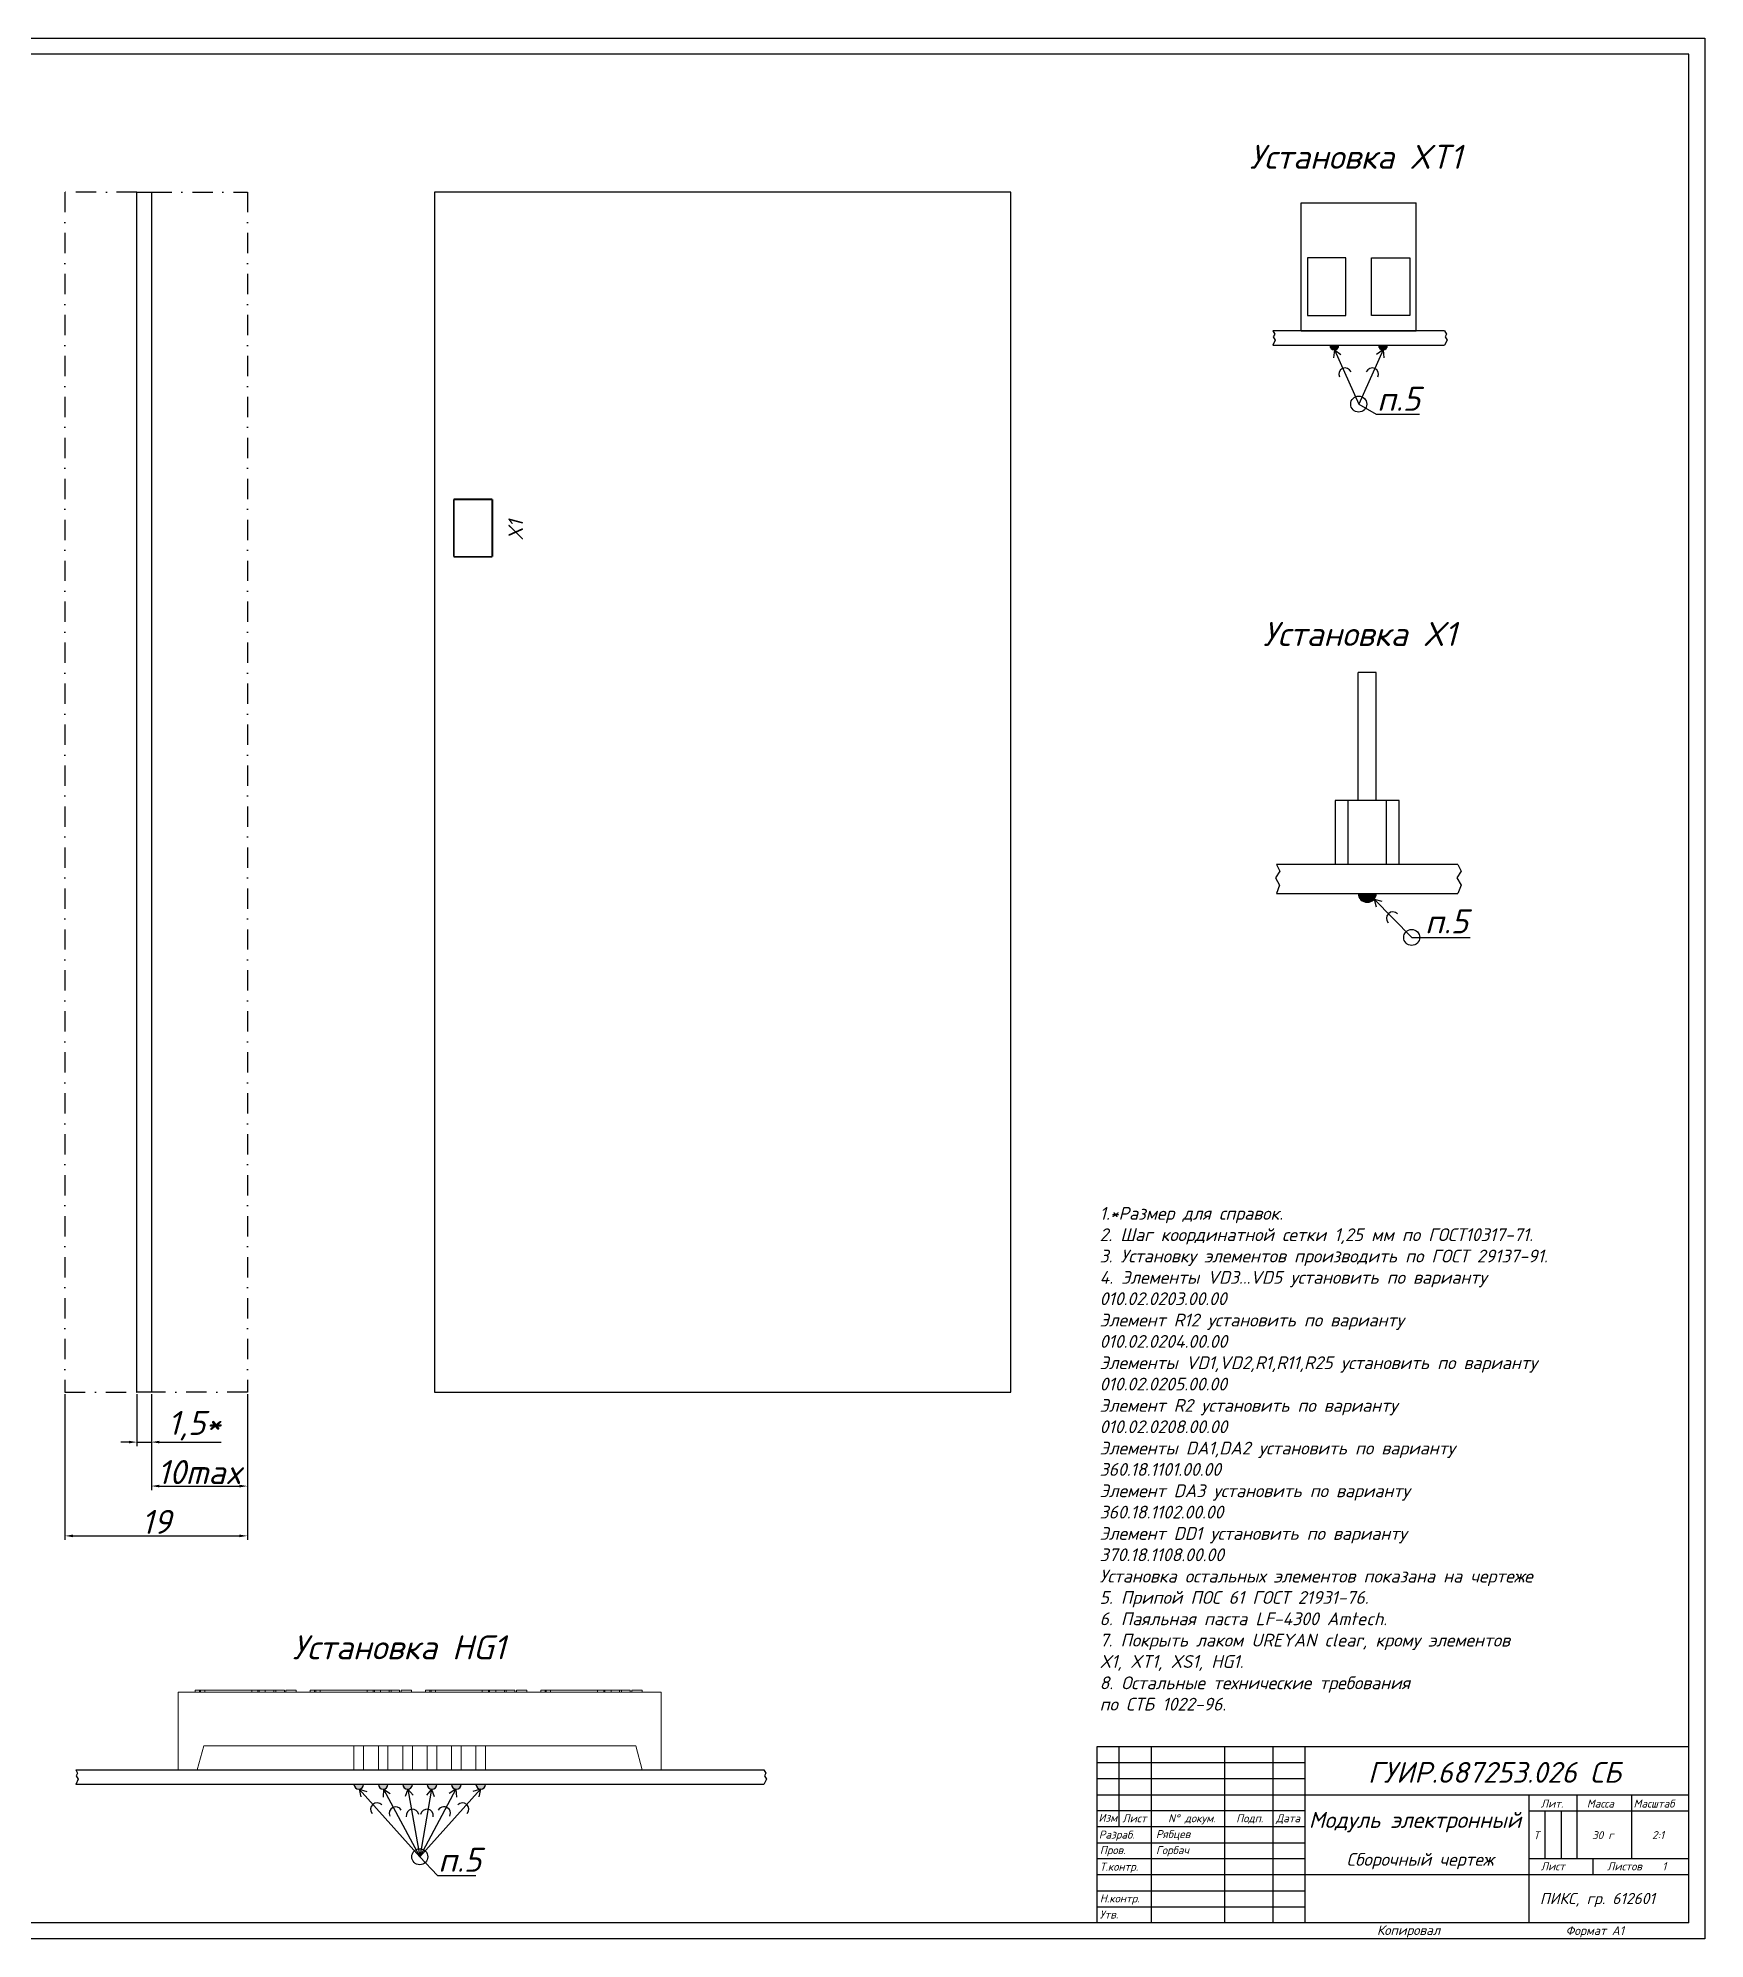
# Model space of a CAD drawing. Header units: millimetres. Extents: x 204 to 2233, y 176 to 1484.
# Drawn here: x 524 to 1045, y 176 to 770 of the extents above; entities that cross this region are included whole.
import ezdxf

# ---------------------------------------------------------------- set-up
doc = ezdxf.new("R2010")
doc.units = ezdxf.units.MM
doc.linetypes.add('штрихпунктирная2', pattern=[12.7, 6.35, -3.175, 0, -3.175])
doc.styles.add('PDF ISOCPEUR Italic', font='isocpeui.ttf')
doc.dimstyles.new('ISO-25', dxfattribs={"dimtxt": 2.5, "dimasz": 2.5, "dimexe": 1.25, "dimexo": 0.625, "dimtad": 1, "dimtxsty": 'Standard', "dimcen": 2.5, "dimadec": 0, "dimazin": 0, "dimtfac": 1, "dimtmove": 0, "dimatfit": 3, "dimfxl": 1, "dimarcsym": 0})

# ---------------------------------------------------------------- blocks, each defined once
blk = doc.blocks.new('*D29')
at = {"color": 0, "linetype": 'ByBlock', "lineweight": -2, "transparency": 16777216}
for p, q in [((532.82, 346.04), (532.82, 300.49)), ((589.82, 346.04), (589.82, 300.49)), ((535.32, 301.74), (587.32, 301.74))]:
    blk.add_line(p, q, dxfattribs=at)
at = {"color": 0, "linetype": 'ByBlock', "transparency": 16777216}
for points in [[(535.32, 302.15), (535.32, 301.32), (532.82, 301.74)], [(587.32, 302.15), (587.32, 301.32), (589.82, 301.74)]]:
    blk.add_solid(points, dxfattribs=at)
at = {"layer": 'DEFPOINTS', "color": 0, "linetype": 'ByBlock', "transparency": 16777216}
for p in [(532.82, 346.66), (589.82, 346.66), (589.82, 301.74)]:
    blk.add_point(p, dxfattribs=at)
at = {"color": 0, "linetype": 'ByBlock', "transparency": 16777216, "insert": (561.32, 306.11), "char_height": 2.5, "attachment_point": 5, "style": 'PDF ISOCPEUR Italic'}
blk.add_mtext('{\\H3x;19}', dxfattribs=at)
blk = doc.blocks.new('*D30')
at = {"color": 0, "linetype": 'ByBlock', "lineweight": -2, "transparency": 16777216}
for p, q in [((559.82, 346.04), (559.82, 316.05)), ((589.82, 346.04), (589.82, 316.05)), ((562.32, 317.3), (587.32, 317.3))]:
    blk.add_line(p, q, dxfattribs=at)
at = {"color": 0, "linetype": 'ByBlock', "transparency": 16777216}
for points in [[(562.32, 317.72), (562.32, 316.88), (559.82, 317.3)], [(587.32, 317.72), (587.32, 316.88), (589.82, 317.3)]]:
    blk.add_solid(points, dxfattribs=at)
at = {"layer": 'DEFPOINTS', "color": 0, "linetype": 'ByBlock', "transparency": 16777216}
for p in [(559.82, 346.66), (589.82, 346.66), (589.82, 317.3)]:
    blk.add_point(p, dxfattribs=at)
at = {"color": 0, "linetype": 'ByBlock', "transparency": 16777216, "insert": (574.82, 321.67), "char_height": 2.5, "attachment_point": 5, "style": 'PDF ISOCPEUR Italic'}
blk.add_mtext('{\\H3x;10max}', dxfattribs=at)
blk = doc.blocks.new('*D31')
at = {"color": 0, "linetype": 'ByBlock', "lineweight": -2, "transparency": 16777216}
for p, q in [((555.32, 346.04), (555.32, 329.79)), ((559.82, 346.04), (559.82, 329.79)), ((552.82, 331.04), (550.32, 331.04)), ((555.32, 331.04), (559.82, 331.04)), ((562.32, 331.04), (581.66, 331.04))]:
    blk.add_line(p, q, dxfattribs=at)
at = {"color": 0, "linetype": 'ByBlock', "transparency": 16777216}
for points in [[(552.82, 331.46), (552.82, 330.63), (555.32, 331.04)], [(562.32, 331.46), (562.32, 330.63), (559.82, 331.04)]]:
    blk.add_solid(points, dxfattribs=at)
at = {"layer": 'DEFPOINTS', "color": 0, "linetype": 'ByBlock', "transparency": 16777216}
for p in [(555.32, 346.66), (559.82, 346.66), (559.82, 331.04)]:
    blk.add_point(p, dxfattribs=at)
at = {"color": 0, "linetype": 'ByBlock', "transparency": 16777216, "insert": (573.24, 336.17), "char_height": 2.5, "attachment_point": 5}
blk.add_mtext('{\\fISOCPEUR|b0|i1|c204|p34;\\H3x;1,5\\A1;\\fGOST Common|b0|i1|c204|p34;*}', dxfattribs=at)

msp = doc.modelspace()

# ---------------------------------------------------------------- hatches: boundary and pattern name
at = {"linetype": 'ByBlock'}
h = msp.add_hatch(color=256, dxfattribs=at)
h.dxf.hatch_style = 1
h.paths.add_polyline_path([(927.941, 673.755, 1), (930.741, 673.755)])
h = msp.add_hatch(color=256, dxfattribs=at)
h.dxf.hatch_style = 1
h.paths.add_polyline_path([(943.141, 673.755, 1), (945.941, 673.755)])
h = msp.add_hatch(color=256, dxfattribs=at)
h.dxf.hatch_style = 1
h.paths.add_polyline_path([(936.809, 502.513, 1), (942.409, 502.513)])
h = msp.add_hatch(color=256, dxfattribs=at)
h.dxf.hatch_style = 1
h.paths.add_polyline_path([(626.108, 224.092), (623.108, 224.092, 1)])
h.paths.add_polyline_path([(633.728, 224.092), (630.728, 224.092, 1)])
h.paths.add_polyline_path([(638.348, 224.092, 1), (641.348, 224.092)])
h.paths.add_polyline_path([(645.968, 224.092, 1), (648.968, 224.092)])
h.paths.add_polyline_path([(656.588, 224.092), (653.588, 224.092, 1)])
h.paths.add_polyline_path([(664.208, 224.092), (661.208, 224.092, 1)])

# ---------------------------------------------------------------- linework, layer by layer
for p, q in [((204.109, 769.778), (1045.109, 769.778)), ((1045.109, 769.778), (1045.109, 175.778)), ((1040.109, 764.778), (224.109, 764.778)), ((1040.109, 180.778), (1040.109, 764.778)), ((555.325, 721.662), (559.825, 721.662)), ((555.325, 346.662), (555.325, 721.662)), ((559.825, 721.662), (559.825, 346.662)), ((648.296, 721.662), (648.296, 346.662)), ((828.296, 721.662), (648.296, 721.662)), ((828.296, 346.662), (828.296, 721.662)), ((559.825, 346.662), (555.325, 346.662)), ((648.296, 346.662), (828.296, 346.662)), ((855.109, 235.778), (855.109, 180.778)), ((1040.109, 235.778), (855.109, 235.778)), ((862.109, 210.778), (862.109, 235.778)), ((872.109, 235.778), (872.109, 180.778)), ((895.109, 180.778), (895.109, 235.778)), ((910.109, 235.778), (910.109, 180.778)), ((920.109, 235.778), (920.109, 180.778)), ((920.109, 230.778), (855.109, 230.778)), ((920.109, 225.778), (855.109, 225.778)), ((855.109, 220.778), (1040.109, 220.778)), ((990.109, 220.778), (990.109, 180.778)), ((1005.109, 220.778), (1005.109, 200.778)), ((1022.109, 220.778), (1022.109, 200.778)), ((920.109, 215.778), (855.109, 215.778)), ((990.109, 215.778), (1040.109, 215.778)), ((995.097, 215.569), (995.097, 200.778)), ((1000.175, 215.569), (1000.175, 200.778)), ((920.109, 210.778), (855.109, 210.778)), ((855.109, 205.778), (920.109, 205.778)), ((920.109, 200.778), (855.109, 200.778)), ((1040.109, 200.778), (990.109, 200.778)), ((1010.109, 200.778), (1010.109, 195.778)), ((920.109, 195.778), (855.109, 195.778)), ((1040.109, 195.778), (920.109, 195.778)), ((1040.109, 180.778), (212.109, 180.778)), ((990.109, 180.778), (990.109, 180.778)), ((1045.109, 175.778), (204.109, 175.778))]:
    msp.add_line(p, q)
at = {"linetype": 'штрихпунктирная2'}
for p, q in [((555.325, 721.662), (532.825, 721.662)), ((532.825, 721.662), (532.825, 346.662)), ((559.825, 721.662), (589.825, 721.662)), ((589.825, 721.662), (589.825, 346.662)), ((532.825, 346.662), (555.325, 346.662)), ((589.825, 346.662), (559.825, 346.662))]:
    msp.add_line(p, q, dxfattribs=at)
at = {"linetype": 'ByBlock'}
for p, q in [((918.941, 678.255), (918.941, 718.255)), ((918.941, 718.255), (954.941, 718.255)), ((954.941, 678.255), (954.941, 718.255)), ((932.941, 701.055), (920.941, 701.055)), ((920.941, 701.055), (920.941, 683.055)), ((932.941, 683.055), (932.941, 701.055)), ((940.941, 683.055), (940.941, 701.055)), ((940.941, 701.055), (952.941, 701.055)), ((952.941, 701.055), (952.941, 683.055)), ((963.763, 678.255), (910.12, 678.255)), ((918.941, 678.255), (954.941, 678.255)), ((920.941, 683.055), (932.941, 683.055)), ((952.941, 683.055), (940.941, 683.055)), ((910.12, 673.755), (963.763, 673.755)), ((929.341, 672.355), (929.076, 669.869)), ((929.341, 672.355), (936.941, 655.389)), ((929.341, 672.355), (931.362, 670.883)), ((944.541, 672.355), (936.941, 655.389)), ((944.541, 672.355), (942.521, 670.883)), ((944.541, 672.355), (944.806, 669.869)), ((936.941, 655.389), (942.443, 652.213)), ((942.443, 652.213), (955.967, 652.213)), ((936.809, 531.513), (936.809, 571.513)), ((942.409, 571.513), (936.809, 571.513)), ((942.409, 531.513), (942.409, 571.513)), ((949.609, 531.513), (929.609, 531.513)), ((929.609, 531.513), (929.609, 511.513)), ((933.609, 511.513), (933.609, 531.513)), ((945.609, 511.513), (945.609, 531.513)), ((949.609, 511.513), (949.609, 531.513)), ((967.95, 511.513), (911.268, 511.513)), ((911.268, 502.513), (967.95, 502.513)), ((941.76, 500.72), (953.495, 488.73)), ((941.76, 500.72), (942.381, 498.298)), ((941.76, 500.72), (944.167, 500.047)), ((953.495, 488.73), (971.764, 488.73)), ((536.184, 228.592), (751.133, 228.592)), ((751.133, 224.092), (536.184, 224.092)), ((624.734, 222.596), (643.658, 201.462)), ((624.734, 222.596), (625.242, 220.148)), ((624.734, 222.596), (627.108, 221.811)), ((632.355, 222.598), (632.2, 220.103)), ((632.355, 222.598), (643.658, 201.462)), ((632.355, 222.598), (634.439, 221.216)), ((639.975, 222.598), (639.115, 220.25)), ((639.975, 222.598), (643.658, 201.462)), ((639.975, 222.598), (641.578, 220.679)), ((647.342, 222.598), (643.658, 201.462)), ((654.962, 222.598), (643.658, 201.462)), ((662.582, 222.596), (643.658, 201.462)), ((647.342, 222.598), (645.739, 220.679)), ((647.342, 222.598), (648.201, 220.25)), ((654.962, 222.598), (652.878, 221.216)), ((654.962, 222.598), (655.117, 220.103)), ((662.582, 222.596), (660.209, 221.811)), ((662.582, 222.596), (662.075, 220.148)), ((643.658, 201.462), (649.168, 195.619)), ((649.168, 195.619), (661.185, 195.619))]:
    msp.add_line(p, q, dxfattribs=at)
at = {"color": 7, "linetype": 'Continuous', "lineweight": 15}
for p, q in [((568.208, 252.892), (568.208, 228.592)), ((719.108, 252.892), (568.208, 252.892)), ((573.459, 253.492), (573.459, 252.892)), ((574.804, 253.492), (573.459, 253.492)), ((574.804, 253.492), (574.804, 252.892)), ((575.187, 253.492), (574.804, 253.492)), ((575.187, 253.492), (575.187, 252.892)), ((576.532, 253.492), (575.187, 253.492)), ((576.532, 253.492), (576.532, 252.892)), ((591.189, 253.492), (576.532, 253.492)), ((591.189, 253.492), (591.189, 252.892)), ((593.105, 253.492), (591.189, 253.492)), ((593.105, 253.492), (593.105, 252.892)), ((593.487, 253.492), (593.105, 253.492)), ((593.487, 253.492), (593.487, 252.892)), ((595.404, 253.492), (593.487, 253.492)), ((595.404, 253.492), (595.404, 252.892)), ((598.086, 253.492), (595.404, 253.492)), ((598.086, 253.492), (598.086, 252.892)), ((598.69, 253.492), (598.086, 253.492)), ((598.69, 253.492), (598.69, 252.892)), ((601.373, 253.492), (598.69, 253.492)), ((601.373, 253.492), (601.373, 252.892)), ((601.851, 253.492), (601.851, 252.892)), ((603.471, 253.492), (601.851, 253.492)), ((605.091, 253.492), (603.471, 253.492)), ((605.091, 252.892), (605.091, 253.492)), ((609.459, 253.492), (609.459, 252.892)), ((610.804, 253.492), (609.459, 253.492)), ((610.804, 253.492), (610.804, 252.892)), ((611.187, 253.492), (610.804, 253.492)), ((611.187, 253.492), (611.187, 252.892)), ((612.532, 253.492), (611.187, 253.492)), ((612.532, 253.492), (612.532, 252.892)), ((627.189, 253.492), (612.532, 253.492)), ((627.189, 253.492), (627.189, 252.892)), ((629.105, 253.492), (627.189, 253.492)), ((629.105, 253.492), (629.105, 252.892)), ((629.487, 253.492), (629.105, 253.492)), ((629.487, 253.492), (629.487, 252.892)), ((631.404, 253.492), (629.487, 253.492)), ((631.404, 253.492), (631.404, 252.892)), ((634.086, 253.492), (631.404, 253.492)), ((634.086, 253.492), (634.086, 252.892)), ((634.69, 253.492), (634.086, 253.492)), ((634.69, 253.492), (634.69, 252.892)), ((637.373, 253.492), (634.69, 253.492)), ((637.373, 253.492), (637.373, 252.892)), ((637.851, 253.492), (637.851, 252.892)), ((639.471, 253.492), (637.851, 253.492)), ((641.091, 253.492), (639.471, 253.492)), ((641.091, 252.892), (641.091, 253.492)), ((645.459, 253.492), (645.459, 252.892)), ((646.804, 253.492), (645.459, 253.492)), ((646.804, 253.492), (646.804, 252.892)), ((647.187, 253.492), (646.804, 253.492)), ((647.187, 253.492), (647.187, 252.892)), ((648.532, 253.492), (647.187, 253.492)), ((648.532, 253.492), (648.532, 252.892)), ((663.189, 253.492), (648.532, 253.492)), ((663.189, 253.492), (663.189, 252.892)), ((665.105, 253.492), (663.189, 253.492)), ((665.105, 253.492), (665.105, 252.892)), ((665.487, 253.492), (665.105, 253.492)), ((665.487, 253.492), (665.487, 252.892)), ((667.404, 253.492), (665.487, 253.492)), ((667.404, 253.492), (667.404, 252.892)), ((670.086, 253.492), (667.404, 253.492)), ((670.086, 253.492), (670.086, 252.892)), ((670.69, 253.492), (670.086, 253.492)), ((670.69, 253.492), (670.69, 252.892)), ((673.373, 253.492), (670.69, 253.492)), ((673.373, 253.492), (673.373, 252.892)), ((673.851, 253.492), (673.851, 252.892)), ((675.471, 253.492), (673.851, 253.492)), ((677.091, 253.492), (675.471, 253.492)), ((677.091, 252.892), (677.091, 253.492)), ((681.459, 253.492), (681.459, 252.892)), ((682.804, 253.492), (681.459, 253.492)), ((682.804, 253.492), (682.804, 252.892)), ((683.187, 253.492), (682.804, 253.492)), ((683.187, 253.492), (683.187, 252.892)), ((684.532, 253.492), (683.187, 253.492)), ((684.532, 253.492), (684.532, 252.892)), ((699.189, 253.492), (684.532, 253.492)), ((699.189, 253.492), (699.189, 252.892)), ((701.105, 253.492), (699.189, 253.492)), ((701.105, 253.492), (701.105, 252.892)), ((701.487, 253.492), (701.105, 253.492)), ((701.487, 253.492), (701.487, 252.892)), ((703.404, 253.492), (701.487, 253.492)), ((703.404, 253.492), (703.404, 252.892)), ((706.086, 253.492), (703.404, 253.492)), ((706.086, 253.492), (706.086, 252.892)), ((706.69, 253.492), (706.086, 253.492)), ((706.69, 253.492), (706.69, 252.892)), ((709.373, 253.492), (706.69, 253.492)), ((709.373, 253.492), (709.373, 252.892)), ((709.851, 253.492), (709.851, 252.892)), ((711.471, 253.492), (709.851, 253.492)), ((713.091, 253.492), (711.471, 253.492)), ((713.091, 252.892), (713.091, 253.492)), ((719.108, 252.892), (719.108, 228.592)), ((574.149, 228.592), (576.158, 236.092)), ((711.158, 236.092), (576.158, 236.092)), ((623.108, 236.092), (623.108, 228.592)), ((626.108, 228.592), (626.108, 236.092)), ((630.728, 236.092), (630.728, 228.592)), ((633.728, 228.592), (633.728, 236.092)), ((638.348, 236.092), (638.348, 228.592)), ((641.348, 228.592), (641.348, 236.092)), ((645.968, 236.092), (645.968, 228.592)), ((648.968, 228.592), (648.968, 236.092)), ((653.588, 236.092), (653.588, 228.592)), ((656.588, 228.592), (656.588, 236.092)), ((661.208, 236.092), (661.208, 228.592)), ((664.208, 228.592), (664.208, 236.092)), ((711.158, 236.092), (713.168, 228.592)), ((574.149, 228.592), (568.208, 228.592)), ((719.108, 228.592), (713.168, 228.592))]:
    msp.add_line(p, q, dxfattribs=at)
at = {"linetype": 'ByBlock'}
for points in [[(910.12, 678.255), (910.718, 677.218), (910.279, 676.458), (910.904, 675.377), (910.12, 673.755)], [(963.763, 678.255), (964.361, 677.218), (963.923, 676.458), (964.547, 675.377), (963.763, 673.755)], [(911.268, 511.513), (912.312, 509.466), (910.907, 507.404), (912.223, 505.118), (911.268, 502.513)], [(967.95, 511.513), (968.994, 509.466), (967.589, 507.404), (968.905, 505.118), (967.95, 502.513)], [(536.184, 228.592), (536.783, 227.555), (536.344, 226.795), (536.968, 225.714), (536.184, 224.092)], [(751.133, 228.592), (751.731, 227.555), (751.293, 226.795), (751.917, 225.714), (751.133, 224.092)]]:
    msp.add_lwpolyline(points, dxfattribs=at)
at = {"const_width": 0.6}
for points in [[(654.296, 607.662), (654.296, 625.661)], [(666.296, 625.661), (654.296, 625.661)], [(666.296, 607.662), (666.296, 625.661)], [(666.296, 607.662), (654.296, 607.662)]]:
    msp.add_lwpolyline(points, dxfattribs=at)
for points in [[(855.109, 190.778), (920.109, 190.778)], [(855.109, 185.778), (920.109, 185.778)]]:
    msp.add_lwpolyline(points)
at = {"linetype": 'ByBlock'}
for centre in [(936.941, 655.389), (953.495, 488.73), (643.658, 201.462)]:
    msp.add_circle(centre, 2.5, dxfattribs=at)
for centre, radius, start, end in [((929.341, 673.755), 1.4, 180, 0), ((944.541, 673.755), 1.4, 180, 0), ((932.742, 664.687), 2, 23.920103, 203.920103), ((941.14, 664.687), 2, 336.079897, 156.079897), ((939.609, 502.513), 2.8, 180, 0), ((947.627, 494.725), 2, 44.38633, 224.38633), ((624.608, 224.092), 1.5, 180, 0), ((632.228, 224.092), 1.5, 180, 0), ((639.848, 224.092), 1.5, 180, 0), ((647.468, 224.092), 1.5, 180, 0), ((655.088, 224.092), 1.5, 180, 0), ((662.708, 224.092), 1.5, 180, 0), ((630.315, 216.333), 2, 41.701264, 221.701264), ((636.091, 215.087), 2, 26.445868, 206.445868), ((641.415, 214.334), 2, 9.885261, 189.885261), ((645.902, 214.334), 2, 350.114739, 170.114739), ((651.226, 215.087), 2, 333.554132, 153.554132), ((657.002, 216.333), 2, 318.298736, 138.298736)]:
    msp.add_arc(centre, radius, start, end, dxfattribs=at)

# ---------------------------------------------------------------- texts
at = {"style": 'PDF ISOCPEUR Italic'}
msp.add_text('X1', height=4.572, rotation=90, dxfattribs=at).set_placement((675.912, 612.723))
for s, height, p in [('Изм', 2.5, (855.654, 212.39)), ('Лист', 2.5, (863.13, 212.239)), ('N%%d докум. ', 2.5, (877.414, 212.239)), ('Подп.', 2.5, (898.666, 212.239)), ('Дата', 2.5, (911.118, 212.239)), ('Лит.', 2.5, (993.827, 216.843)), ('Масса', 2.5, (1008.202, 216.843)), ('Масштаб', 2.5, (1022.794, 216.843)), ('Разраб.', 2.5, (855.771, 207.139)), ('Рябцев', 2.5, (873.62, 207.307)), ('Пров.', 2.5, (856.072, 202.307)), ('Горбач', 2.5, (873.62, 202.307)), ('Т.контр.', 2.5, (856.072, 197.112)), ('Лист', 2.5, (993.827, 197.229)), ('Листов    1', 2.5, (1014.552, 197.229)), ('Утв.', 2.5, (856.072, 182.17)), ('Н.контр.', 2.5, (856.072, 187.19)), ('Копировал', 3, (942.645, 177.028)), ('Формат А1', 2.75, (1001.573, 177.028))]:
    msp.add_text(s, height=height, dxfattribs=at).set_placement(p)
at = {"linetype": 'ByBlock', "char_height": 7.5, "attachment_point": 1, "style": 'PDF ISOCPEUR Italic'}
for s, width, insert in [('Установка XT1', 97.53922, (902.866, 736.405)), ('п.5', 12.48525, (942.678, 660.796)), ('Установка X1', 97.53922, (907.077, 587.311)), ('п.5', 12.48525, (957.643, 497.496)), ('Установка HG1', 97.53922, (603.914, 270.666)), ('п.5', 12.48525, (649.4, 204.287))]:
    msp.add_mtext_dynamic_manual_height_columns(s, width=width, gutter_width=12.5, heights=[0], dxfattribs=dict(at, insert=insert))
at = {"insert": (856.024, 247.15), "char_height": 4, "width": 162.16609, "attachment_point": 7, "style": 'PDF ISOCPEUR Italic'}
msp.add_mtext('1.*Размер для справок.\\P2. Шаг координатной сетки 1,25 мм по ГОСТ10317-71.\\P3. Установку элементов производить по ГОСТ 29137-91.\\P4. Элементы VD3...VD5 установить по варианту\\P010.02.0203.00.00\\PЭлемент R12 установить по варианту\\P010.02.0204.00.00\\PЭлементы VD1,VD2,R1,R11,R25 установить по варианту\\P010.02.0205.00.00\\PЭлемент R2 установить по варианту\\P010.02.0208.00.00\\PЭлементы DA1,DA2 установить по варианту\\P360.18.1101.00.00\\PЭлемент DA3 установить по варианту\\P360.18.1102.00.00\\PЭлемент DD1 установить по варианту\\P370.18.1108.00.00\\PУстановка остальных элементов показана на чертеже\\P5. Припой ПОС 61 ГОСТ 21931-76.\\P6. Паяльная паста LF-4300 Amtech.\\P7. Покрыть лаком UREYAN clear, крому элементов\\PX1, XT1, XS1, HG1.\\P8. Остальные технические требования\\Pпо СТБ 1022-96.', dxfattribs=at)
at = {"attachment_point": 7, "style": 'PDF ISOCPEUR Italic'}
for s, insert, char_height in [('ГУИР.687253.026 СБ', (939.833, 224.591), 6.5), ('\\pxql;Модуль электронный', (921.385, 209.118), 5.00012), ('Т', (991.57, 206.948), 2.5), ('30 г', (1009.858, 206.97), 2.5), ('2:1', (1028.583, 206.994), 2.5), ('Сборочный чертеж', (933.133, 197.563), 4), ('ПИКС, гр. 612601', (993.534, 185.718), 3.5)]:
    msp.add_mtext(s, dxfattribs=dict(at, insert=insert, char_height=char_height))

# ---------------------------------------------------------------- dimensions: what is measured, and where the dimension line sits
at = {"linetype": 'ByBlock'}
dim = msp.add_linear_dim(base=(589.825, 301.737), p1=(532.825, 346.662), p2=(589.825, 346.662), text='{\\H3x;19}', dimstyle='ISO-25', override={"dimtxsty": 'PDF ISOCPEUR Italic'}, dxfattribs=at)
dim.commit()
dim.dimension.update_dxf_attribs({"geometry": '*D29', "text_midpoint": (561.325, 301.737), "dimtype": 160})
dim = msp.add_linear_dim(base=(559.825, 331.043), p1=(555.325, 346.662), p2=(559.825, 346.662), text='{\\fISOCPEUR|b0|i1|c204|p34;\\H3x;1,5\\A1;\\fGOST Common|b0|i1|c204|p34;*}', dimstyle='ISO-25', dxfattribs=at)
dim.commit()
dim.dimension.update_dxf_attribs({"geometry": '*D31', "text_midpoint": (573.242, 336.168)})
dim = msp.add_linear_dim(base=(589.825, 317.299), p1=(559.825, 346.662), p2=(589.825, 346.662), text='{\\H3x;10max}', dimstyle='ISO-25', override={"dimtxsty": 'PDF ISOCPEUR Italic'}, dxfattribs=at)
dim.commit()
dim.dimension.update_dxf_attribs({"geometry": '*D30', "text_midpoint": (574.825, 321.674)})

doc.saveas('drawing.dxf')
